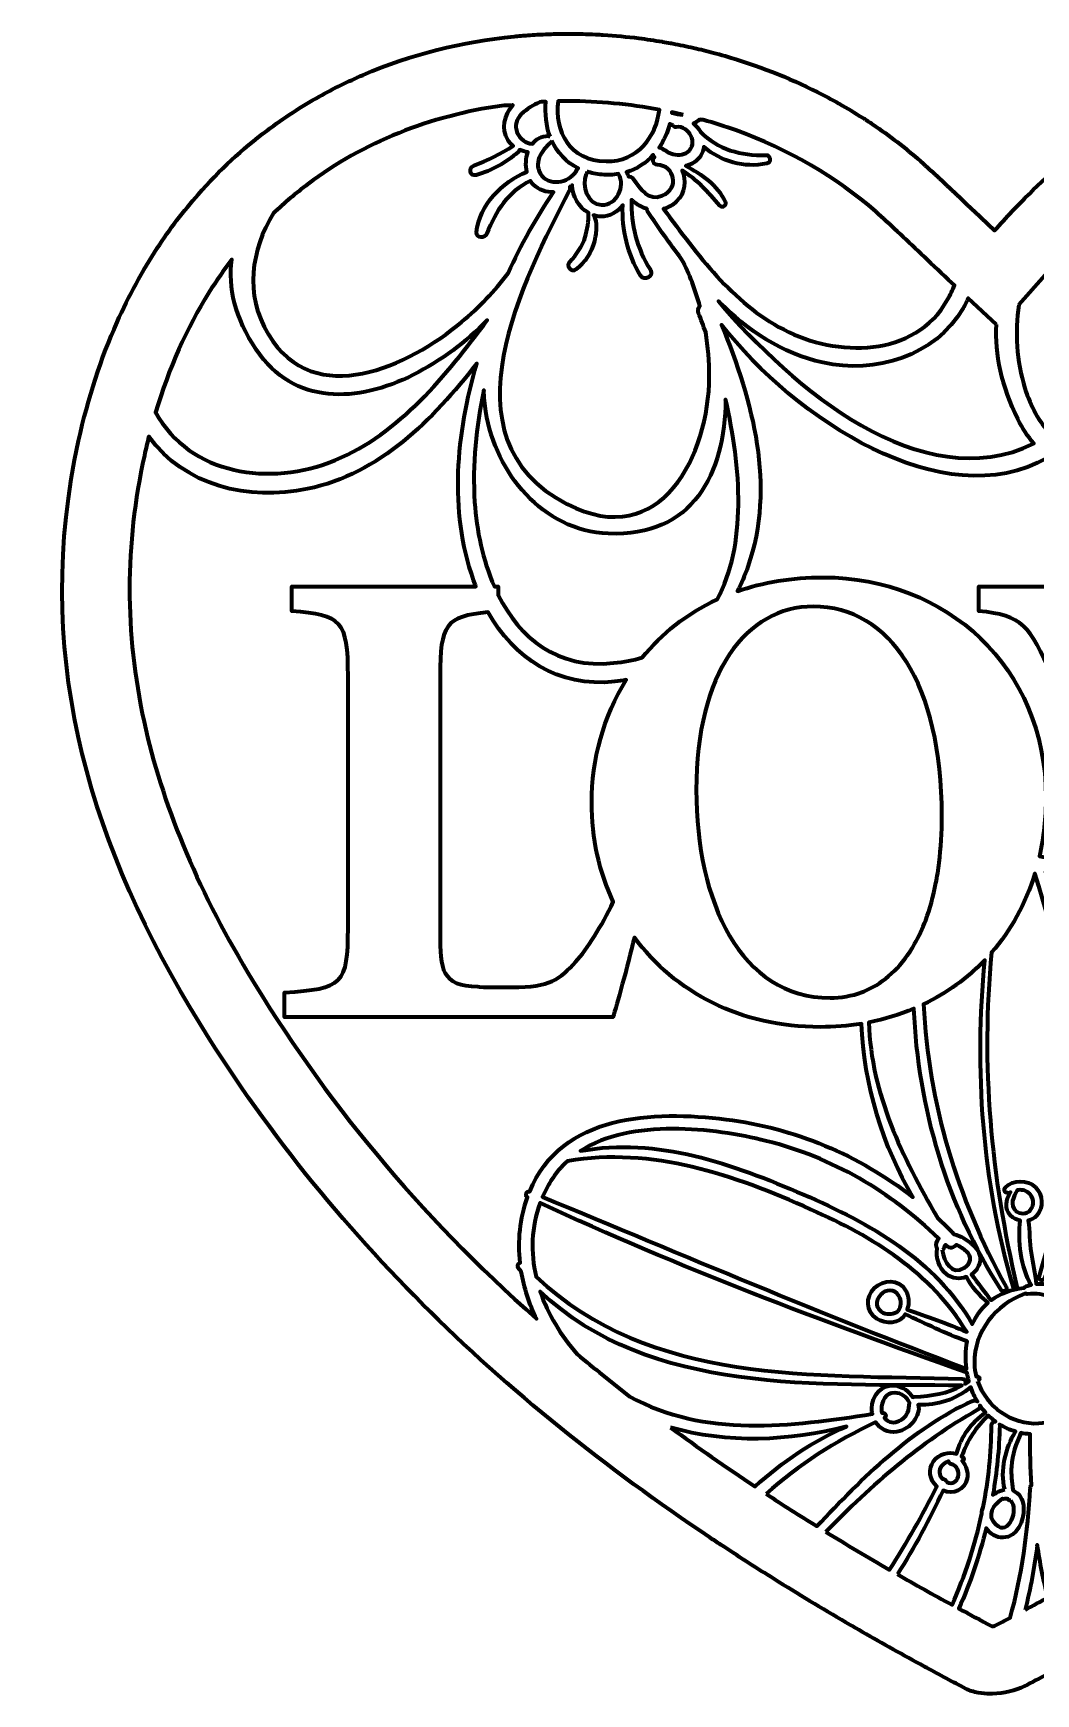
# Model space of a CAD drawing. Extents: x -491 to 5386, y -726 to 879.
# Drawn here: x 4469 to 4947, y -726 to 65 of the extents above; entities that cross this region are included whole.
import ezdxf

# ---------------------------------------------------------------- set-up
doc = ezdxf.new("R2010")
doc.units = 0
doc.header["$MEASUREMENT"] = 0
doc.layers.add('Layer 1', color=7, linetype='Continuous', lineweight=0)

# ---------------------------------------------------------------- blocks, each defined once
blk = doc.blocks.new('Block_2')
at = {"layer": 'Layer 1', "color": 250, "lineweight": 70, "true_color": 0x231f20}
for points, knots in [([(5364.76, -141.17), (5364.74, -141.08), (5364.72, -140.99), (5364.7, -140.9), (5364.12, -137.82), (5363.48, -134.79), (5362.82, -131.77), (5356.76, -104.17), (5347.47, -78.99), (5335.38, -56.57), (5333.4, -52.9), (5331.36, -49.29), (5329.23, -45.77), (5314.33, -21.07), (5295.83, -0.05), (5274.42, 16.81), (5266.32, 23.19), (5257.81, 28.96), (5248.92, 34.13), (5237.55, 40.72), (5225.57, 46.31), (5213.04, 50.82), (5211.49, 51.38), (5209.94, 51.93), (5208.37, 52.45), (5206.76, 52.99), (5205.14, 53.52), (5203.51, 54.02), (5201.39, 54.68), (5199.26, 55.3), (5197.12, 55.9), (5192.4, 57.22), (5187.6, 58.4), (5182.75, 59.43), (5180.56, 59.89), (5178.36, 60.32), (5176.15, 60.73), (5176.06, 60.74), (5175.98, 60.76), (5175.9, 60.77), (5169.45, 61.94), (5162.9, 62.86), (5156.24, 63.51), (5156.11, 63.52), (5155.98, 63.54), (5155.85, 63.55), (5153.94, 63.73), (5152.01, 63.9), (5150.08, 64.04), (5144.7, 64.44), (5139.26, 64.67), (5133.77, 64.73), (5132.81, 64.74), (5131.86, 64.76), (5130.9, 64.76), (5130.01, 64.76), (5129.12, 64.75), (5128.22, 64.74), (5126.34, 64.72), (5124.46, 64.68), (5122.57, 64.62), (5120.27, 64.55), (5117.96, 64.45), (5115.64, 64.33), (5099.88, 63.44), (5083.69, 61.2), (5067.16, 57.52), (5056.38, 55.13), (5045.97, 52.03), (5035.9, 48.29), (5032.36, 46.98), (5028.85, 45.58), (5025.39, 44.1), (5024.35, 43.65), (5023.3, 43.21), (5022.26, 42.75), (5018.44, 41.05), (5014.67, 39.25), (5010.95, 37.36), (4985.6, 24.48), (4962.6, 7.19), (4941.56, -13.85), (4939.52, -15.89), (4937.5, -17.97), (4935.5, -20.08), (4932.66, -23.07), (4929.86, -26.11), (4927.09, -29.24), (4920.95, -23.49), (4915.46, -18.26), (4910.3, -13.36), (4903.82, -7.22), (4897.83, -1.6), (4891.69, 3.82), (4884.54, 10.13), (4876.93, 15.98), (4868.93, 21.36), (4867.39, 22.4), (4865.84, 23.42), (4864.27, 24.43), (4860.58, 26.78), (4856.82, 29.03), (4852.99, 31.19), (4852.93, 31.23), (4852.87, 31.26), (4852.81, 31.3), (4849.47, 33.17), (4846.09, 34.97), (4842.66, 36.69), (4828.67, 43.72), (4813.88, 49.5), (4798.58, 53.92), (4796.74, 54.45), (4794.9, 54.96), (4793.05, 55.45), (4789.91, 56.29), (4786.75, 57.06), (4783.58, 57.78), (4780.3, 58.52), (4776.99, 59.21), (4773.68, 59.83), (4773.32, 59.9), (4772.97, 59.97), (4772.62, 60.03), (4771.34, 60.27), (4770.06, 60.5), (4768.78, 60.71), (4768.7, 60.73), (4768.62, 60.74), (4768.55, 60.75), (4764.88, 61.37), (4761.21, 61.91), (4757.52, 62.38), (4751.89, 63.09), (4746.23, 63.62), (4740.55, 63.98), (4739.5, 64.04), (4738.45, 64.1), (4737.4, 64.15), (4737.19, 64.16), (4736.98, 64.18), (4736.78, 64.19), (4734.77, 64.28), (4732.76, 64.36), (4730.74, 64.41), (4728.47, 64.47), (4726.2, 64.51), (4723.92, 64.51), (4720.8, 64.51), (4717.68, 64.45), (4714.55, 64.34), (4712.71, 64.27), (4710.87, 64.18), (4709.03, 64.08), (4707.58, 64), (4706.13, 63.91), (4704.68, 63.8), (4702.46, 63.64), (4700.25, 63.44), (4698.03, 63.22), (4673.33, 60.76), (4648.92, 54.73), (4625.9, 44.81), (4618.85, 41.77), (4611.93, 38.37), (4605.18, 34.6), (4596.62, 29.82), (4588.32, 24.44), (4580.34, 18.45), (4568.61, 9.63), (4557.58, -0.51), (4547.44, -12.04), (4540.52, -19.91), (4534.02, -28.44), (4527.99, -37.63), (4520.89, -48.47), (4514.46, -60.24), (4508.81, -72.97), (4501.21, -90.06), (4495.01, -108.87), (4490.47, -129.48), (4468.84, -227.86), (4493.89, -316.24), (4543.64, -399.45), (4606.93, -505.32), (4692.82, -585.93), (4791.38, -652), (4793.13, -653.17), (4794.89, -654.34), (4796.65, -655.5), (4804.48, -660.69), (4812.39, -665.78), (4820.37, -670.8), (4821.66, -671.61), (4822.96, -672.42), (4824.26, -673.23), (4835.49, -680.22), (4846.86, -687.05), (4858.36, -693.73), (4859.67, -694.49), (4860.99, -695.24), (4862.3, -696), (4871.97, -701.57), (4881.73, -707.04), (4891.57, -712.41), (4892.65, -713), (4893.72, -713.58), (4894.79, -714.16), (4900.97, -717.51), (4907.17, -720.83), (4913.41, -724.11), (4915.08, -724.99), (4917.06, -725.6), (4919.21, -725.98), (4921.04, -726.31), (4922.98, -726.47), (4924.97, -726.47), (4925.31, -726.47), (4925.66, -726.45), (4926.01, -726.44), (4931.51, -726.29), (4937.19, -725.01), (4941.32, -722.88), (4948.64, -719.1), (4955.9, -715.25), (4963.13, -711.36), (4965.19, -710.25), (4967.24, -709.14), (4969.29, -708.02), (4975.72, -704.52), (4982.11, -700.96), (4988.46, -697.36), (4989.69, -696.67), (4990.91, -695.98), (4992.14, -695.28), (5001.77, -689.77), (5011.3, -684.14), (5020.75, -678.4), (5022.15, -677.55), (5023.56, -676.7), (5024.96, -675.84), (5035.9, -669.12), (5046.7, -662.23), (5057.35, -655.17), (5058.44, -654.46), (5059.52, -653.75), (5060.6, -653.02), (5067.59, -648.36), (5074.5, -643.61), (5081.36, -638.79), (5082.88, -637.72), (5084.42, -636.66), (5085.93, -635.58), (5161.5, -581.78), (5228.78, -517.98), (5283.51, -439.6), (5345.73, -350.49), (5386.17, -254.19), (5364.76, -141.17)], [0, 0, 0, 0, 1, 1, 1, 2, 2, 2, 3, 3, 3, 4, 4, 4, 5, 5, 5, 6, 6, 6, 7, 7, 7, 8, 8, 8, 9, 9, 9, 10, 10, 10, 11, 11, 11, 12, 12, 12, 13, 13, 13, 14, 14, 14, 15, 15, 15, 16, 16, 16, 17, 17, 17, 18, 18, 18, 19, 19, 19, 20, 20, 20, 21, 21, 21, 22, 22, 22, 23, 23, 23, 24, 24, 24, 25, 25, 25, 26, 26, 26, 27, 27, 27, 28, 28, 28, 29, 29, 29, 30, 30, 30, 31, 31, 31, 32, 32, 32, 33, 33, 33, 34, 34, 34, 35, 35, 35, 36, 36, 36, 37, 37, 37, 38, 38, 38, 39, 39, 39, 40, 40, 40, 41, 41, 41, 42, 42, 42, 43, 43, 43, 44, 44, 44, 45, 45, 45, 46, 46, 46, 47, 47, 47, 48, 48, 48, 49, 49, 49, 50, 50, 50, 51, 51, 51, 52, 52, 52, 53, 53, 53, 54, 54, 54, 55, 55, 55, 56, 56, 56, 57, 57, 57, 58, 58, 58, 59, 59, 59, 60, 60, 60, 61, 61, 61, 62, 62, 62, 63, 63, 63, 64, 64, 64, 65, 65, 65, 66, 66, 66, 67, 67, 67, 68, 68, 68, 69, 69, 69, 70, 70, 70, 71, 71, 71, 72, 72, 72, 73, 73, 73, 74, 74, 74, 75, 75, 75, 76, 76, 76, 77, 77, 77, 78, 78, 78, 79, 79, 79, 80, 80, 80, 81, 81, 81, 82, 82, 82, 83, 83, 83, 84, 84, 84, 85, 85, 85, 86, 86, 86, 86]), ([(4715.18, 15.53), (4714.93, 15.68), (4714.66, 15.81), (4714.37, 15.81), (4711.09, 15.79), (4708.55, 14.29), (4706.75, 12.03), (4703.73, 12.4), (4700.77, 14.28), (4699.59, 17.12), (4696.49, 24.58), (4704.7, 29.23), (4710.08, 31.8), (4710.2, 31.85), (4710.29, 31.91), (4710.39, 31.98), (4711.33, 32.03), (4712.27, 32.07), (4713.21, 32.12), (4712.69, 26.43), (4713.27, 20.69), (4715.18, 15.53)], [0, 0, 0, 0, 1, 1, 1, 2, 2, 2, 3, 3, 3, 4, 4, 4, 5, 5, 5, 6, 6, 6, 7, 7, 7, 7]), ([(4723.92, 32.37), (4738.36, 32.37), (4752.96, 30.98), (4767.3, 28.31), (4765.92, 15.57), (4757.04, 3.47), (4741.86, 3.71), (4724.17, 3.99), (4717.34, 18.28), (4719, 32.31), (4720.63, 32.35), (4722.28, 32.37), (4723.92, 32.37)], [0, 0, 0, 0, 1, 1, 1, 2, 2, 2, 3, 3, 3, 4, 4, 4, 4]), ([(4583.36, -21.02), (4588.57, -16.07), (4594.05, -11.44), (4599.79, -7.14), (4626.31, 12.75), (4657.85, 25.41), (4692.27, 30.2), (4693.77, 30.26), (4695.27, 30.31), (4696.77, 30.35), (4697.02, 30.35), (4697.2, 30.44), (4697.43, 30.48), (4693.49, 25.81), (4691.83, 19.08), (4695.04, 13.89), (4695.72, 12.8), (4696.62, 11.9), (4697.6, 11.1), (4691.65, 7.22), (4685.44, 4.17), (4678.81, 1.65), (4676.06, 0.6), (4677.11, -3.73), (4680.05, -2.86), (4687.47, -0.68), (4694.16, 3.12), (4700.05, 8.1), (4700.44, 8.43), (4700.6, 8.83), (4700.63, 9.25), (4701.91, 8.69), (4703.24, 8.25), (4704.62, 8.1), (4703.57, 5.13), (4703.46, 1.77), (4704.15, -1.29), (4692.42, -6.03), (4681.42, -17.01), (4680.18, -30.09), (4679.89, -33.11), (4684.11, -33.13), (4685.06, -30.75), (4689.5, -19.63), (4694.87, -11), (4705.94, -5.55), (4706.34, -6.16), (4706.66, -6.84), (4707.17, -7.36), (4709.84, -10.04), (4713.37, -11.14), (4716.87, -11), (4708.84, -23.02), (4701.2, -36.01), (4695.24, -49.64), (4688.71, -58.08), (4681.38, -65.92), (4673.05, -72.88), (4648.03, -93.77), (4602.88, -115.32), (4580.92, -78.78), (4569.37, -59.56), (4572.76, -38.54), (4583.36, -21.02)], [0, 0, 0, 0, 1, 1, 1, 2, 2, 2, 3, 3, 3, 4, 4, 4, 5, 5, 5, 6, 6, 6, 7, 7, 7, 8, 8, 8, 9, 9, 9, 10, 10, 10, 11, 11, 11, 12, 12, 12, 13, 13, 13, 14, 14, 14, 15, 15, 15, 16, 16, 16, 17, 17, 17, 18, 18, 18, 19, 19, 19, 20, 20, 20, 21, 21, 21, 21]), ([(4778.65, 25.92), (4776.74, 25.79), (4775.17, 26.61), (4773.27, 26.76), (4773.28, 26.88), (4773.29, 27), (4773.31, 27.12), (4775.09, 26.74), (4776.87, 26.34), (4778.65, 25.92)], [0, 0, 0, 0, 1, 1, 1, 2, 2, 2, 3, 3, 3, 3]), ([(4773.86, 20.83), (4774.11, 20.32), (4774.7, 19.92), (4775.37, 20.02), (4781.44, 20.93), (4786.11, 11.93), (4780.82, 8.16), (4778.59, 6.57), (4775.43, 6.49), (4772.91, 7.38), (4770.71, 8.15), (4769.28, 9.93), (4767.15, 10.25), (4769.45, 13.65), (4771.18, 17.49), (4772.26, 21.54), (4772.73, 21.21), (4773.3, 21.03), (4773.86, 20.83)], [0, 0, 0, 0, 1, 1, 1, 2, 2, 2, 3, 3, 3, 4, 4, 4, 5, 5, 5, 6, 6, 6, 6]), ([(4803.7, 18.5), (4828.86, 9.45), (4851.93, -3.96), (4870.42, -20.27), (4877.34, -26.38), (4884.16, -32.86), (4892.06, -40.36), (4896.17, -44.26), (4900.42, -48.3), (4905.13, -52.7), (4905.13, -52.7), (4907.9, -55.29), (4907.9, -55.29), (4907.09, -57.54), (4906.06, -59.79), (4904.79, -62.03), (4888.89, -90.16), (4851.7, -89.54), (4826.54, -76.47), (4801.87, -63.66), (4785.52, -40.68), (4769.3, -18.96), (4771.57, -18.32), (4773.7, -17.16), (4775.47, -15.44), (4779.69, -11.36), (4780.22, -5.3), (4778.12, -0.63), (4785.44, -5.07), (4790.53, -11.03), (4796.08, -17.45), (4797.38, -18.95), (4799.47, -17.04), (4798.68, -15.44), (4794.95, -7.83), (4787.43, -2.17), (4779.89, 1.49), (4782.8, 2.25), (4785.44, 3.85), (4787.09, 6.48), (4787.87, 7.74), (4788.3, 9.12), (4788.45, 10.54), (4796.74, 3.7), (4807.58, 0.4), (4818.53, 2.65), (4820.81, 3.11), (4820.31, 6.83), (4817.98, 6.71), (4806.16, 6.14), (4795.19, 9.58), (4786.89, 17.69), (4786.04, 19.25), (4784.92, 20.65), (4783.56, 21.67), (4784.6, 22.18), (4785.55, 22.84), (4786.43, 23.58), (4786.99, 23.53), (4787.57, 23.5), (4788.14, 23.46), (4793.41, 21.98), (4798.6, 20.33), (4803.7, 18.5)], [0, 0, 0, 0, 1, 1, 1, 2, 2, 2, 3, 3, 3, 4, 4, 4, 5, 5, 5, 6, 6, 6, 7, 7, 7, 8, 8, 8, 9, 9, 9, 10, 10, 10, 11, 11, 11, 12, 12, 12, 13, 13, 13, 14, 14, 14, 15, 15, 15, 16, 16, 16, 17, 17, 17, 18, 18, 18, 19, 19, 19, 20, 20, 20, 21, 21, 21, 21]), ([(4716.08, 13.48), (4718.59, 7.97), (4722.64, 3.29), (4728.62, 0.41), (4728.45, 0.32), (4728.28, 0.23), (4728.17, 0), (4725.44, -5.88), (4715.86, -8.68), (4711.3, -3.14), (4706.74, 2.4), (4711.11, 9.06), (4715.64, 12.73), (4715.9, 12.94), (4716.01, 13.21), (4716.08, 13.48)], [0, 0, 0, 0, 1, 1, 1, 2, 2, 2, 3, 3, 3, 4, 4, 4, 5, 5, 5, 5]), ([(4766.18, 2.12), (4774.8, 1.64), (4776.94, -9.29), (4768.82, -12.62), (4761.7, -15.54), (4758.36, -9.29), (4754.78, -4.57), (4754.17, -3.76), (4753.32, -3.5), (4752.52, -3.54), (4752.29, -2.82), (4751.97, -2.13), (4751.6, -1.45), (4756.73, 0.11), (4761.03, 2.98), (4764.41, 6.74), (4764.51, 6.35), (4764.7, 5.98), (4764.92, 5.63), (4763.62, 4.7), (4764.36, 2.22), (4766.18, 2.12)], [0, 0, 0, 0, 1, 1, 1, 2, 2, 2, 3, 3, 3, 4, 4, 4, 5, 5, 5, 6, 6, 6, 7, 7, 7, 7]), ([(4724.36, -10.31), (4724.71, -9.63), (4724.75, -9), (4724.65, -8.42), (4725.04, -8.15), (4725.45, -7.92), (4725.81, -7.62), (4725.8, -12.88), (4728.87, -18.23), (4733.47, -20.89), (4733.81, -24.5), (4732.8, -29.4), (4731.96, -32.29), (4730.59, -36.93), (4727.83, -40.64), (4724.63, -44.19), (4722.95, -46.06), (4725.25, -49.62), (4727.49, -47.9), (4731.99, -44.46), (4734.87, -39.77), (4736.32, -34.29), (4737.03, -31.57), (4737.32, -28.85), (4737.12, -26.05), (4736.99, -24.29), (4736.53, -23.14), (4735.97, -21.99), (4737.05, -22.34), (4738.17, -22.59), (4739.36, -22.62), (4743.7, -22.72), (4747.38, -20.43), (4749.86, -17.15), (4749.29, -28.93), (4752.21, -40.36), (4758.25, -50.73), (4760.04, -53.8), (4764.9, -50.95), (4763.01, -47.96), (4756.49, -37.66), (4753.71, -26.51), (4754.07, -14.56), (4755.85, -16.37), (4758.03, -17.8), (4760.17, -18.6), (4760.56, -18.75), (4760.97, -18.85), (4761.37, -18.96), (4761.42, -19.45), (4761.57, -19.97), (4761.93, -20.51), (4766.94, -27.93), (4772.23, -35.52), (4777.92, -42.88), (4781.63, -50.05), (4784.51, -57.55), (4786.65, -65.3), (4785.86, -66.21), (4785.45, -67.39), (4785.99, -68.73), (4787.13, -71.56), (4788.28, -74.6), (4789.41, -77.75), (4790.54, -84.64), (4791.11, -91.69), (4791.09, -98.88), (4790.94, -135.85), (4768.36, -182.72), (4723.31, -159.59), (4662.52, -128.38), (4702.95, -51.99), (4724.36, -10.31)], [0, 0, 0, 0, 1, 1, 1, 2, 2, 2, 3, 3, 3, 4, 4, 4, 5, 5, 5, 6, 6, 6, 7, 7, 7, 8, 8, 8, 9, 9, 9, 10, 10, 10, 11, 11, 11, 12, 12, 12, 13, 13, 13, 14, 14, 14, 15, 15, 15, 16, 16, 16, 17, 17, 17, 18, 18, 18, 19, 19, 19, 20, 20, 20, 21, 21, 21, 22, 22, 22, 23, 23, 23, 24, 24, 24, 24]), ([(4732.66, -1.21), (4734.87, -1.89), (4737.27, -2.37), (4739.89, -2.6), (4742.72, -2.85), (4745.36, -2.72), (4747.85, -2.32), (4747.86, -2.33), (4747.86, -2.34), (4747.86, -2.35), (4751.29, -8.11), (4747.04, -17.35), (4739.79, -16.99), (4732.94, -16.66), (4729.92, -7.94), (4732.48, -2.45), (4732.67, -2.04), (4732.7, -1.62), (4732.66, -1.21)], [0, 0, 0, 0, 1, 1, 1, 2, 2, 2, 3, 3, 3, 4, 4, 4, 5, 5, 5, 6, 6, 6, 6]), ([(4552.6, -58.79), (4556.01, -53.34), (4559.65, -48.11), (4563.51, -43.1), (4561.74, -56.41), (4564.97, -70.83), (4575.12, -85.96), (4593.17, -112.89), (4623.63, -111.35), (4649.99, -98), (4663.32, -91.25), (4675.11, -82.39), (4685.26, -72.02), (4665.58, -98.14), (4643.71, -125.98), (4612.77, -138.71), (4581.72, -151.48), (4543.51, -145.73), (4527.17, -115.9), (4533.46, -94.89), (4541.98, -75.74), (4552.6, -58.79)], [0, 0, 0, 0, 1, 1, 1, 2, 2, 2, 3, 3, 3, 4, 4, 4, 5, 5, 5, 6, 6, 6, 7, 7, 7, 7]), ([(4938.62, -64.69), (4938.62, -64.69), (4951.15, -50.54), (4951.15, -50.54), (4953.2, -48.23), (4955.26, -45.97), (4957.34, -43.76), (4976.13, -70.37), (4985.1, -105.67), (4953.71, -126.31), (4948.39, -120.46), (4944.18, -113.19), (4941.51, -104.41), (4937.53, -91.32), (4936.68, -77.74), (4938.62, -64.69)], [0, 0, 0, 0, 1, 1, 1, 2, 2, 2, 3, 3, 3, 4, 4, 4, 5, 5, 5, 5]), ([(4927.92, -74.03), (4927.32, -88.34), (4930.4, -103.49), (4938.14, -119.09), (4940.29, -123.41), (4942.86, -127.31), (4945.75, -130.8), (4891.91, -156.88), (4830.69, -104.25), (4795.47, -62.97), (4809.38, -76.83), (4825.59, -87.89), (4845.24, -92.21), (4869.97, -97.66), (4898.88, -89.28), (4912.04, -66.27), (4912.95, -64.68), (4913.75, -63.06), (4914.45, -61.43), (4914.45, -61.43), (4927.92, -74.03), (4927.92, -74.03)], [0, 0, 0, 0, 1, 1, 1, 2, 2, 2, 3, 3, 3, 4, 4, 4, 5, 5, 5, 6, 6, 6, 7, 7, 7, 7]), ([(5084.98, -239.96), (5077.72, -260.47), (5060.68, -303.39), (5041.75, -348.51), (5031.02, -320.74), (5007.35, -255.74), (4997.57, -229.23), (4992.52, -215.98), (4992.52, -213.77), (5015.56, -210.62), (5015.56, -210.62), (5015.87, -198.94), (5015.87, -198.94), (5015.87, -198.94), (4919.63, -198.94), (4919.63, -198.94), (4919.63, -198.94), (4919.63, -210.62), (4919.63, -210.62), (4940.14, -212.51), (4944.24, -217.56), (4954.02, -241.22), (4962.36, -262.27), (4981.7, -312.93), (4997.09, -353.73), (4986.81, -340.91), (4971.07, -331.48), (4948.48, -327.36), (4950.45, -318.58), (4951.5, -309.21), (4951.5, -299.29), (4951.5, -237.12), (4903.85, -194.52), (4845.48, -194.52), (4830.33, -194.52), (4816.67, -196.89), (4804.54, -201.13), (4806.42, -197.4), (4808.07, -193.54), (4809.45, -189.55), (4822.87, -150.83), (4811.8, -110.75), (4796.92, -74.13), (4831.87, -118.81), (4902.26, -165.8), (4952.33, -137.59), (4969.79, -152.92), (4995.22, -157.35), (5018.77, -152.4), (5053.39, -145.12), (5078.18, -119.65), (5099.48, -92.63), (5089.65, -126.37), (5086.14, -162.14), (5097.91, -195.86), (5098.27, -196.89), (5098.65, -197.92), (5099.04, -198.94), (5099.04, -198.94), (5064.15, -198.94), (5064.15, -198.94), (5064.15, -198.94), (5064.15, -210.62), (5064.15, -210.62), (5090.66, -213.46), (5092.87, -218.19), (5084.98, -239.96)], [0, 0, 0, 0, 1, 1, 1, 2, 2, 2, 3, 3, 3, 4, 4, 4, 5, 5, 5, 6, 6, 6, 7, 7, 7, 8, 8, 8, 9, 9, 9, 10, 10, 10, 11, 11, 11, 12, 12, 12, 13, 13, 13, 14, 14, 14, 15, 15, 15, 16, 16, 16, 17, 17, 17, 18, 18, 18, 19, 19, 19, 20, 20, 20, 21, 21, 21, 22, 22, 22, 22]), ([(4571.22, -382.96), (4546.41, -341.45), (4530.2, -302.31), (4521.69, -263.3), (4512.39, -220.71), (4512.45, -179.19), (4521.86, -136.38), (4522.53, -133.36), (4523.24, -130.39), (4523.99, -127.44), (4540.7, -150.84), (4571.49, -158.31), (4599.6, -152.4), (4634.22, -145.12), (4659.02, -119.65), (4680.31, -92.63), (4670.49, -126.37), (4666.98, -162.14), (4678.74, -195.86), (4679.1, -196.89), (4679.49, -197.92), (4679.88, -198.94), (4679.88, -198.94), (4592.09, -198.94), (4592.09, -198.94), (4592.09, -198.94), (4592.09, -210.62), (4592.09, -210.62), (4615.76, -212.51), (4618.91, -215.03), (4618.91, -241.54), (4618.91, -241.54), (4618.91, -361.76), (4618.91, -361.76), (4618.91, -388.27), (4616.39, -390.48), (4588.62, -392.37), (4588.62, -392.37), (4588.62, -404.05), (4588.62, -404.05), (4588.62, -404.05), (4745.13, -404.05), (4745.13, -404.05), (4747.07, -398.24), (4751.79, -380.85), (4755.4, -366.06), (4774.65, -392.32), (4806.17, -408.78), (4843.9, -408.78), (4850.62, -408.78), (4857.2, -408.24), (4863.58, -407.19), (4864.69, -435.64), (4874.02, -466.29), (4888.17, -489.79), (4862.49, -469.78), (4831.62, -456.85), (4799.07, -452.8), (4764.35, -448.48), (4720.63, -450.11), (4705.48, -487.17), (4704.01, -486.68), (4702.98, -489.15), (4704.44, -489.84), (4704.45, -489.85), (4704.47, -489.85), (4704.48, -489.86), (4700.79, -500.14), (4699.79, -510.75), (4700.91, -521.13), (4699.97, -521.41), (4699.31, -522.67), (4700.14, -523.68), (4700.58, -524.21), (4701.05, -524.69), (4701.5, -525.21), (4702.77, -533.01), (4705.24, -540.63), (4708.68, -547.82), (4652.64, -497.83), (4607.55, -443.72), (4571.22, -382.96)], [0, 0, 0, 0, 1, 1, 1, 2, 2, 2, 3, 3, 3, 4, 4, 4, 5, 5, 5, 6, 6, 6, 7, 7, 7, 8, 8, 8, 9, 9, 9, 10, 10, 10, 11, 11, 11, 12, 12, 12, 13, 13, 13, 14, 14, 14, 15, 15, 15, 16, 16, 16, 17, 17, 17, 18, 18, 18, 19, 19, 19, 20, 20, 20, 21, 21, 21, 22, 22, 22, 23, 23, 23, 24, 24, 24, 25, 25, 25, 26, 26, 26, 27, 27, 27, 27]), ([(4742.94, -173.68), (4783.27, -175.49), (4798.49, -144.98), (4798.86, -109.78), (4806.41, -142.23), (4808.91, -179.49), (4794.82, -205.06), (4780.33, -211.78), (4768.38, -221.36), (4759.08, -232.77), (4754.9, -233.93), (4750.39, -234.8), (4745.52, -235.32), (4718.43, -238.24), (4700.81, -223.49), (4690.54, -202.99), (4690.54, -202.99), (4690.54, -198.94), (4690.54, -198.94), (4690.54, -198.94), (4688.64, -198.94), (4688.64, -198.94), (4683.13, -186.42), (4680.14, -172.16), (4679.24, -158.62), (4678.06, -140.79), (4680.11, -122.92), (4683.58, -105.25), (4683.74, -108.67), (4684.06, -112.11), (4684.62, -115.55), (4689.37, -144.87), (4711.51, -172.28), (4742.94, -173.68)], [0, 0, 0, 0, 1, 1, 1, 2, 2, 2, 3, 3, 3, 4, 4, 4, 5, 5, 5, 6, 6, 6, 7, 7, 7, 8, 8, 8, 9, 9, 9, 10, 10, 10, 11, 11, 11, 11]), ([(4735.03, -301.81), (4735.03, -318.99), (4738.68, -335), (4745.32, -349.12), (4739.83, -360.63), (4732.78, -371.94), (4727.46, -377.54), (4719.89, -386.06), (4715.15, -389.85), (4697.17, -389.85), (4695.9, -389.85), (4681.39, -389.85), (4680.76, -389.53), (4663.4, -389.22), (4662.77, -381.33), (4662.77, -363.97), (4662.77, -363.97), (4662.77, -241.54), (4662.77, -241.54), (4662.77, -216.91), (4665.51, -213.26), (4685.64, -211.09), (4698.02, -232.85), (4718.92, -247.23), (4746.11, -244.17), (4747.94, -243.96), (4749.74, -243.68), (4751.51, -243.34), (4740.62, -260.8), (4735.03, -281.26), (4735.03, -301.81)], [0, 0, 0, 0, 1, 1, 1, 2, 2, 2, 3, 3, 3, 4, 4, 4, 5, 5, 5, 6, 6, 6, 7, 7, 7, 8, 8, 8, 9, 9, 9, 10, 10, 10, 10]), ([(4848.63, -394.9), (4806.03, -394.9), (4784.89, -349.14), (4784.89, -295.81), (4784.89, -239.96), (4808.56, -208.41), (4840.74, -208.41), (4877.35, -208.41), (4901.96, -245.64), (4901.96, -308.12), (4901.96, -316.15), (4901.49, -323.6), (4900.64, -330.51), (4900.22, -333.84), (4899.72, -337.03), (4899.12, -340.1), (4897.87, -346.57), (4896.23, -352.49), (4894.23, -357.81), (4892.68, -361.95), (4890.91, -365.72), (4888.96, -369.17), (4883.28, -379.2), (4876.01, -386.31), (4867.67, -390.47), (4866.4, -391.11), (4865.1, -391.67), (4863.78, -392.17), (4859, -393.97), (4853.92, -394.9), (4848.63, -394.9)], [0, 0, 0, 0, 1, 1, 1, 2, 2, 2, 3, 3, 3, 4, 4, 4, 5, 5, 5, 6, 6, 6, 7, 7, 7, 8, 8, 8, 9, 9, 9, 10, 10, 10, 10]), ([(4955.39, -532.23), (4952.68, -531.28), (4949.83, -530.83), (4946.85, -531.18), (4946.58, -526.24), (4945.13, -521.32), (4944.46, -516.43), (4943.76, -511.28), (4943.81, -506.05), (4943.07, -500.92), (4944.56, -500.58), (4945.96, -499.89), (4947.07, -498.78), (4950.69, -495.11), (4950.14, -488.53), (4946.51, -485.08), (4942.66, -481.42), (4935.91, -481.3), (4932.22, -485.16), (4930.9, -486.54), (4932.55, -488.48), (4934.18, -487.71), (4934.31, -487.65), (4934.45, -487.59), (4934.58, -487.53), (4932.54, -491.11), (4931.48, -495.32), (4934.71, -498.61), (4935.95, -499.88), (4937.58, -500.68), (4939.3, -501.01), (4938.03, -510.19), (4939.69, -523.48), (4944.43, -531.63), (4943.66, -531.82), (4942.9, -531.98), (4942.12, -532.27), (4941.7, -532.43), (4941.4, -532.72), (4941.18, -533.07), (4934.79, -533.61), (4929.59, -535.79), (4925.43, -538.97), (4922.14, -534.97), (4919.17, -530.73), (4916.04, -526.61), (4917.12, -525.87), (4918.08, -524.93), (4918.81, -523.79), (4922.82, -517.56), (4917.58, -512.37), (4912.35, -509.38), (4910.91, -508.55), (4909.33, -507.82), (4907.71, -507.44), (4905.15, -504.75), (4902.5, -502.17), (4899.79, -499.66), (4883.02, -470.37), (4868.39, -441.44), (4867.08, -406.55), (4874.59, -405.08), (4881.79, -402.88), (4888.62, -400.01), (4890.64, -447.28), (4904.41, -493.93), (4930.18, -534.02), (4931.14, -535.52), (4933.44, -534.19), (4932.57, -532.62), (4909, -490.02), (4895.4, -444.87), (4893.26, -397.92), (4904.22, -392.66), (4914.07, -385.57), (4922.42, -376.85), (4917.44, -429.29), (4921.1, -481.74), (4936.04, -532.99), (4936.36, -534.08), (4938.01, -533.63), (4937.74, -532.52), (4925.33, -480.12), (4920.35, -426.6), (4925.65, -373.31), (4934.8, -362.78), (4941.88, -350.11), (4946.3, -335.6), (4967.18, -400.39), (4967.68, -462.22), (4948.38, -527.79), (4947.88, -529.47), (4950.31, -530.04), (4950.93, -528.5), (4975.21, -468.11), (4975.08, -395.43), (4951.27, -334.76), (5047.29, -357.39), (5000.82, -481.93), (4955.39, -532.23)], [0, 0, 0, 0, 1, 1, 1, 2, 2, 2, 3, 3, 3, 4, 4, 4, 5, 5, 5, 6, 6, 6, 7, 7, 7, 8, 8, 8, 9, 9, 9, 10, 10, 10, 11, 11, 11, 12, 12, 12, 13, 13, 13, 14, 14, 14, 15, 15, 15, 16, 16, 16, 17, 17, 17, 18, 18, 18, 19, 19, 19, 20, 20, 20, 21, 21, 21, 22, 22, 22, 23, 23, 23, 24, 24, 24, 25, 25, 25, 26, 26, 26, 27, 27, 27, 28, 28, 28, 29, 29, 29, 30, 30, 30, 31, 31, 31, 32, 32, 32, 33, 33, 33, 33]), ([(4836.04, -488.62), (4802.38, -474.02), (4766.25, -460.98), (4729.71, -467.82), (4753.92, -452.31), (4792.96, -456.79), (4818.3, -463.09), (4849.95, -470.95), (4877.27, -487.12), (4900.52, -509.54), (4899.5, -510.74), (4899.01, -512.27), (4899.48, -513.94), (4899.52, -514.08), (4899.64, -514.14), (4899.7, -514.26), (4899.1, -518.78), (4900.4, -523.64), (4904.09, -526.54), (4906.85, -528.72), (4910.49, -529.01), (4913.63, -527.85), (4916.19, -532.58), (4919.82, -536.62), (4923.83, -540.2), (4920.65, -543.03), (4918.2, -546.52), (4916.45, -550.4), (4898.89, -519.79), (4867.64, -502.32), (4836.04, -488.62)], [0, 0, 0, 0, 1, 1, 1, 2, 2, 2, 3, 3, 3, 4, 4, 4, 5, 5, 5, 6, 6, 6, 7, 7, 7, 8, 8, 8, 9, 9, 9, 10, 10, 10, 10]), ([(4884.68, -534.27), (4881.5, -528.72), (4874.12, -528.92), (4869.86, -533.1), (4865.54, -537.34), (4865.57, -544.4), (4870.87, -547.8), (4874.94, -550.42), (4882.12, -550.43), (4884.37, -545.54), (4894.04, -550.17), (4903.77, -554.72), (4913.78, -558.53), (4913.84, -558.55), (4913.89, -558.54), (4913.94, -558.56), (4913.14, -562.81), (4913.1, -567.24), (4913.67, -571.6), (4845.54, -545.97), (4778.86, -517.48), (4711.63, -489.7), (4712.75, -487.12), (4714.06, -484.57), (4715.6, -482.06), (4717.82, -478.44), (4720.51, -475.36), (4723.5, -472.65), (4763.91, -465.77), (4802.85, -479.3), (4839.54, -495.66), (4869.37, -508.97), (4896.51, -525.56), (4913.82, -554.05), (4904.52, -550.07), (4894.98, -546.65), (4885.41, -543.37), (4886.47, -540.46), (4886.27, -537.04), (4884.68, -534.27)], [0, 0, 0, 0, 1, 1, 1, 2, 2, 2, 3, 3, 3, 4, 4, 4, 5, 5, 5, 6, 6, 6, 7, 7, 7, 8, 8, 8, 9, 9, 9, 10, 10, 10, 11, 11, 11, 12, 12, 12, 13, 13, 13, 13]), ([(4937.04, -496.28), (4934.18, -493.69), (4936.03, -489.51), (4937.81, -486.54), (4939.72, -486.23), (4941.66, -486.45), (4943.27, -487.7), (4945.68, -489.56), (4946.24, -493.56), (4944.24, -495.95), (4942.51, -498.02), (4939, -498.05), (4937.04, -496.28)], [0, 0, 0, 0, 1, 1, 1, 2, 2, 2, 3, 3, 3, 4, 4, 4, 4]), ([(4911.64, -576.38), (4841.02, -574.28), (4763.04, -579.31), (4708.5, -527.74), (4705.86, -516.21), (4706.11, -504.2), (4710.45, -492.59), (4776.39, -523.24), (4845.23, -549.17), (4913.7, -573.4), (4913.79, -573.43), (4913.84, -573.38), (4913.91, -573.39), (4914.16, -574.81), (4914.46, -576.23), (4914.84, -577.62), (4914.26, -578.02), (4913.65, -578.35), (4913.06, -578.71), (4913.44, -577.76), (4912.98, -576.42), (4911.64, -576.38)], [0, 0, 0, 0, 1, 1, 1, 2, 2, 2, 3, 3, 3, 4, 4, 4, 5, 5, 5, 6, 6, 6, 7, 7, 7, 7]), ([(4902.16, -514.96), (4902.53, -514.75), (4902.84, -514.44), (4902.97, -513.94), (4903.12, -513.33), (4903.36, -512.88), (4903.65, -512.53), (4903.81, -512.69), (4903.98, -512.83), (4904.14, -512.99), (4905.77, -514.64), (4907.84, -513.94), (4908.9, -512.5), (4910.73, -513.37), (4912.51, -514.67), (4913.5, -515.56), (4916.38, -518.13), (4915.98, -521.37), (4912.78, -523.44), (4906.72, -527.35), (4902.73, -520.59), (4902.16, -514.96)], [0, 0, 0, 0, 1, 1, 1, 2, 2, 2, 3, 3, 3, 4, 4, 4, 5, 5, 5, 6, 6, 6, 7, 7, 7, 7]), ([(4879.94, -579.64), (4873.32, -578.59), (4868.57, -584.32), (4868.53, -590.59), (4868.52, -591.47), (4868.66, -592.32), (4868.85, -593.14), (4830, -599.03), (4789.03, -604.65), (4753.04, -584.74), (4744.49, -578.09), (4736.17, -571.37), (4728.06, -564.57), (4720.32, -555.78), (4714.14, -545.57), (4710.49, -534.72), (4762.78, -584.54), (4843.81, -578.59), (4911.49, -579.62), (4904.58, -583.31), (4897.06, -584.64), (4888.81, -584.91), (4888.5, -584.92), (4888.24, -585.03), (4888, -585.17), (4886.24, -582.34), (4883.31, -580.18), (4879.94, -579.64)], [0, 0, 0, 0, 1, 1, 1, 2, 2, 2, 3, 3, 3, 4, 4, 4, 5, 5, 5, 6, 6, 6, 7, 7, 7, 8, 8, 8, 9, 9, 9, 9]), ([(4881.14, -544.19), (4878.9, -545.4), (4876.62, -546.07), (4874.02, -544.88), (4870.43, -543.23), (4870.07, -539.18), (4872.66, -536.41), (4875.22, -533.69), (4879.47, -533.35), (4881.47, -536.86), (4882.75, -539.11), (4882.64, -542.11), (4881.14, -544.19)], [0, 0, 0, 0, 1, 1, 1, 2, 2, 2, 3, 3, 3, 4, 4, 4, 4]), ([(4918.98, -577.57), (4919.17, -577.38), (4919.38, -577.22), (4919.57, -577.03), (4920.54, -576.05), (4919.37, -574.84), (4918.29, -575.24), (4917.79, -573.25), (4917.49, -571.19), (4917.44, -569.08), (4917.13, -553.7), (4927.78, -540.96), (4941.58, -535.75), (4941.86, -535.92), (4942.19, -536.03), (4942.62, -535.99), (4946.81, -535.62), (4950.61, -536.18), (4954.02, -537.43), (4954.64, -538.21), (4955.59, -538.67), (4956.57, -538.53), (4965.34, -542.9), (4970.96, -552.19), (4972.76, -562.14), (4972.75, -562.13), (4972.73, -562.13), (4972.71, -562.12), (4971.44, -561.76), (4970.97, -563.63), (4972.17, -564.07), (4972.48, -564.18), (4972.8, -564.28), (4973.11, -564.39), (4975.03, -580), (4967.56, -596.44), (4948.14, -597.58), (4935.13, -598.35), (4923.12, -589.56), (4918.98, -577.57)], [0, 0, 0, 0, 1, 1, 1, 2, 2, 2, 3, 3, 3, 4, 4, 4, 5, 5, 5, 6, 6, 6, 7, 7, 7, 8, 8, 8, 9, 9, 9, 10, 10, 10, 11, 11, 11, 12, 12, 12, 13, 13, 13, 13]), ([(4818.22, -631.23), (4833.49, -617.25), (4851.28, -606.18), (4870.36, -597.01), (4872.43, -600.3), (4876.1, -602.36), (4880.47, -601.62), (4883.78, -601.06), (4886.82, -599.06), (4888.76, -596.33), (4890.12, -594.43), (4891.45, -591.16), (4890.68, -588.72), (4899.77, -589.39), (4908.62, -586.04), (4915.72, -580.42), (4916.56, -582.77), (4917.62, -585.03), (4918.88, -587.16), (4918.21, -586.73), (4917.34, -586.56), (4916.42, -586.98), (4887.66, -600.05), (4864.1, -623.56), (4842.39, -646.66), (4834.16, -641.54), (4826.11, -636.4), (4818.22, -631.23)], [0, 0, 0, 0, 1, 1, 1, 2, 2, 2, 3, 3, 3, 4, 4, 4, 5, 5, 5, 6, 6, 6, 7, 7, 7, 8, 8, 8, 9, 9, 9, 9]), ([(4873.52, -592.6), (4873.47, -592.61), (4873.43, -592.62), (4873.39, -592.64), (4873.25, -592.1), (4873.14, -591.54), (4873.12, -590.95), (4872.96, -587.24), (4875.31, -583.03), (4879.48, -583.08), (4882.58, -583.11), (4885.25, -585.19), (4886.59, -587.87), (4886.06, -589.42), (4886.34, -591.03), (4885.61, -592.59), (4884.71, -594.51), (4882.82, -596.09), (4880.82, -596.78), (4878.19, -597.67), (4875.92, -596.8), (4874.53, -595.02), (4874.53, -595.02), (4874.54, -595.02), (4874.54, -595.02), (4875.91, -594.38), (4874.94, -592.17), (4873.52, -592.6)], [0, 0, 0, 0, 1, 1, 1, 2, 2, 2, 3, 3, 3, 4, 4, 4, 5, 5, 5, 6, 6, 6, 7, 7, 7, 8, 8, 8, 9, 9, 9, 9]), ([(4846.59, -649.25), (4868.58, -626.95), (4891.31, -606.78), (4918.9, -591.23), (4919.88, -590.68), (4920.19, -589.85), (4920.1, -589.04), (4920.92, -590.26), (4921.8, -591.43), (4922.77, -592.52), (4915.95, -597.34), (4911.01, -604.05), (4908.89, -612.18), (4905.03, -610.93), (4900.61, -612.14), (4898.02, -615.59), (4895.01, -619.62), (4896.2, -624.66), (4899.6, -627.74), (4892.66, -641.42), (4885.19, -654.64), (4876.99, -667.37), (4866.6, -661.37), (4856.48, -655.33), (4846.59, -649.25)], [0, 0, 0, 0, 1, 1, 1, 2, 2, 2, 3, 3, 3, 4, 4, 4, 5, 5, 5, 6, 6, 6, 7, 7, 7, 8, 8, 8, 8]), ([(4772.59, -599.53), (4799.53, -607.4), (4829.29, -606.22), (4856.46, -599.05), (4840.69, -606.05), (4825.85, -615.87), (4812.94, -627.74), (4798.96, -618.45), (4785.53, -609.06), (4772.59, -599.53)], [0, 0, 0, 0, 1, 1, 1, 2, 2, 2, 3, 3, 3, 3]), ([(4880.76, -669.54), (4888.86, -656.72), (4896.13, -643.39), (4902.5, -629.63), (4907.37, -631.7), (4913.02, -629.37), (4913.99, -623.89), (4914.5, -621.03), (4913.58, -617.68), (4911.57, -615.55), (4912.29, -615.3), (4912.81, -614.47), (4912.05, -613.85), (4911.84, -613.68), (4911.6, -613.56), (4911.37, -613.41), (4914.02, -605.92), (4918.23, -599.23), (4924.06, -593.84), (4925.12, -594.89), (4926.27, -595.85), (4927.48, -596.74), (4926.52, -596.79), (4925.58, -597.41), (4925.57, -598.64), (4925.49, -611.8), (4924.14, -624.78), (4921.66, -637.47), (4921.4, -638.14), (4921.19, -638.84), (4921.06, -639.57), (4921, -639.88), (4921.03, -640.19), (4921, -640.5), (4917.83, -655.55), (4913.04, -670.15), (4906.8, -684.1), (4897.94, -679.27), (4889.26, -674.41), (4880.76, -669.54)], [0, 0, 0, 0, 1, 1, 1, 2, 2, 2, 3, 3, 3, 4, 4, 4, 5, 5, 5, 6, 6, 6, 7, 7, 7, 8, 8, 8, 9, 9, 9, 10, 10, 10, 11, 11, 11, 12, 12, 12, 13, 13, 13, 13]), ([(4931.92, -629.17), (4929.91, -629.59), (4927.97, -630.45), (4926.3, -631.65), (4928.11, -620.82), (4929.26, -609.81), (4929.53, -598.64), (4929.53, -598.43), (4929.47, -598.26), (4929.43, -598.09), (4931.74, -599.54), (4934.26, -600.73), (4937.06, -601.53), (4932.24, -609.33), (4929.58, -620.13), (4931.92, -629.17)], [0, 0, 0, 0, 1, 1, 1, 2, 2, 2, 3, 3, 3, 4, 4, 4, 5, 5, 5, 5]), ([(4927.07, -694.07), (4926.77, -694.14), (4926.29, -694.24), (4925.76, -694.29), (4920.45, -691.49), (4915.21, -688.68), (4910.02, -685.86), (4915.49, -673.6), (4919.85, -660.8), (4923.04, -647.6), (4924.9, -650.25), (4927.79, -652.13), (4931.12, -652.06), (4937.96, -651.92), (4941.1, -643.98), (4940.91, -638.16), (4940.81, -634.95), (4939.61, -631.7), (4936.71, -630.03), (4936.5, -629.91), (4936.27, -629.86), (4936.04, -629.75), (4936.01, -629.56), (4935.93, -629.38), (4935.79, -629.23), (4935.35, -625.57), (4934.79, -621.97), (4935.08, -618.21), (4935.54, -612.5), (4937.24, -607.32), (4939.62, -602.21), (4941.05, -602.48), (4942.54, -602.67), (4944.08, -602.76), (4944, -610.78), (4944.16, -618.94), (4944.6, -627.14), (4944.32, -627.55), (4944.11, -628.02), (4944.07, -628.62), (4942.79, -649.16), (4940.25, -670.28), (4934.46, -690.21), (4932.01, -691.5), (4929.55, -692.79), (4927.07, -694.07)], [0, 0, 0, 0, 1, 1, 1, 2, 2, 2, 3, 3, 3, 4, 4, 4, 5, 5, 5, 6, 6, 6, 7, 7, 7, 8, 8, 8, 9, 9, 9, 10, 10, 10, 11, 11, 11, 12, 12, 12, 13, 13, 13, 14, 14, 14, 15, 15, 15, 15]), ([(4904.11, -625.54), (4903.97, -624.53), (4902.96, -623.78), (4902.07, -623.99), (4900.58, -622.25), (4900.21, -619.8), (4901.88, -617.83), (4902.7, -616.87), (4903.84, -616.18), (4905.07, -615.7), (4905.2, -616.3), (4905.61, -616.85), (4906.34, -617.05), (4912.29, -618.67), (4910.18, -628.52), (4904.11, -625.54)], [0, 0, 0, 0, 1, 1, 1, 2, 2, 2, 3, 3, 3, 4, 4, 4, 5, 5, 5, 5]), ([(4934.81, -634.45), (4938.9, -638.1), (4933.98, -651.96), (4927.57, -645.71), (4922.87, -641.12), (4926.44, -636.66), (4930.72, -633.58), (4930.93, -633.62), (4931.13, -633.71), (4931.37, -633.66), (4932.25, -633.5), (4932.96, -633.58), (4933.59, -633.78), (4933.6, -633.8), (4933.61, -633.83), (4933.62, -633.85), (4933.87, -634.33), (4934.34, -634.47), (4934.81, -634.45)], [0, 0, 0, 0, 1, 1, 1, 2, 2, 2, 3, 3, 3, 4, 4, 4, 5, 5, 5, 6, 6, 6, 6]), ([(4941.6, -686.45), (4944.19, -676.33), (4946.07, -665.96), (4947.43, -655.55), (4948.69, -663.99), (4950.35, -672.37), (4952.47, -680.6), (4948.88, -682.55), (4945.25, -684.5), (4941.6, -686.45)], [0, 0, 0, 0, 1, 1, 1, 2, 2, 2, 3, 3, 3, 3])]:
    blk.add_open_spline(points, degree=3, knots=knots, dxfattribs=at)

msp = doc.modelspace()

# ---------------------------------------------------------------- block references
at = {"layer": 'Layer 1'}
msp.add_blockref('Block_2', (0, 0), dxfattribs=at)

doc.saveas('drawing.dxf')
